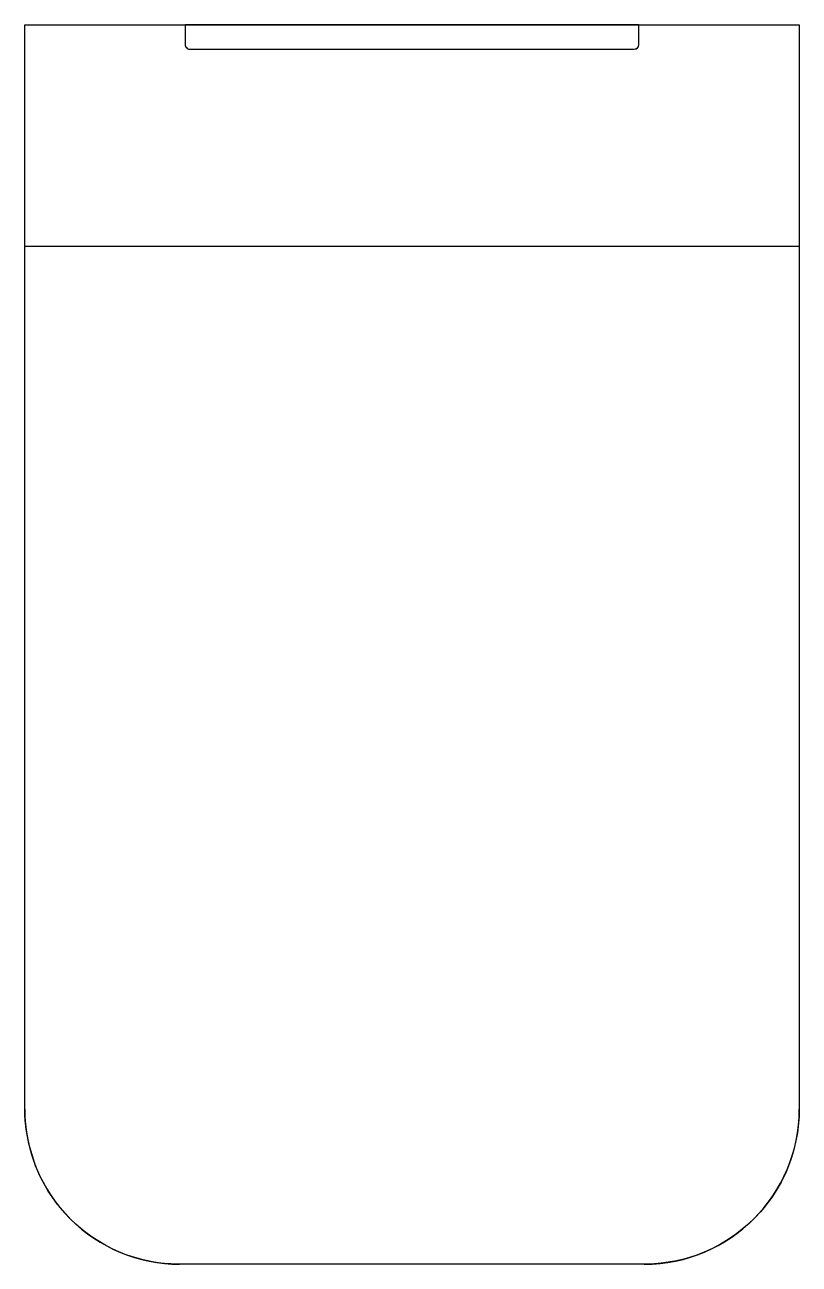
# Model space of a CAD drawing. Header units: inches. Extents: x 21741 to 22091, y 8832 to 9392.
import ezdxf

# ---------------------------------------------------------------- set-up
doc = ezdxf.new("R2010")
doc.units = ezdxf.units.IN
doc.header["$MEASUREMENT"] = 0
doc.layers.add('freecads.com', color=7, linetype='Continuous')

msp = doc.modelspace()

# ---------------------------------------------------------------- linework, layer by layer
at = {"layer": 'freecads.com'}
for p, q in [((21740.98, 9391.55), (22090.98, 9391.55)), ((21740.98, 8901.55), (21740.98, 9391.55)), ((21740.98, 8901.55), (21740.98, 9391.55)), ((21740.98, 9391.55), (22090.98, 9391.55)), ((21813.5, 9391.55), (21813.5, 9382.55)), ((22018.46, 9391.55), (21813.5, 9391.55)), ((21851.71, 9391.55), (21980.21, 9391.55)), ((22018.46, 9382.55), (22018.46, 9391.55)), ((22090.98, 9391.55), (22090.98, 8901.55)), ((22090.98, 9391.55), (22090.98, 8901.55)), ((21815.5, 9380.55), (22016.46, 9380.55)), ((21740.98, 9291.55), (22090.98, 9291.55)), ((21740.99, 8900.66), (21740.98, 8901.55)), ((21741.03, 8898.86), (21740.99, 8900.66)), ((21741.15, 8896.67), (21741.03, 8898.86)), ((22090.93, 8898.78), (22090.89, 8898.01)), ((22090.95, 8899.3), (22090.93, 8898.78)), ((22090.96, 8899.85), (22090.95, 8899.3)), ((22090.98, 8901.55), (22090.96, 8899.85)), ((21741.56, 8892.56), (21741.15, 8896.67)), ((22090.54, 8893.71), (22090.16, 8890.85)), ((22090.71, 8895.4), (22090.54, 8893.71)), ((22090.81, 8896.71), (22090.71, 8895.4)), ((22090.89, 8898.01), (22090.81, 8896.71)), ((21742.74, 8885.96), (21741.56, 8892.56)), ((22089.67, 8888.05), (22089.06, 8885.28)), ((22090.16, 8890.85), (22089.67, 8888.05)), ((21745.84, 8875.93), (21742.74, 8885.96)), ((22088.27, 8882.24), (22087.04, 8878.39)), ((22089.06, 8885.28), (22088.27, 8882.24)), ((22087.04, 8878.39), (22085.17, 8873.62)), ((21748.2, 8870.59), (21745.84, 8875.93)), ((21751.52, 8864.61), (21748.2, 8870.59)), ((22085.17, 8873.62), (22082.79, 8868.69)), ((22082.79, 8868.69), (22080.15, 8864.14)), ((21755.79, 8858.5), (21751.52, 8864.61)), ((22076.96, 8859.52), (22075.13, 8857.18)), ((22078.56, 8861.75), (22076.96, 8859.52)), ((22080.15, 8864.14), (22078.56, 8861.75)), ((21761.86, 8851.68), (21755.79, 8858.5)), ((22073.47, 8855.24), (22071.09, 8852.67)), ((22075.13, 8857.18), (22073.47, 8855.24)), ((21764.02, 8849.64), (21761.86, 8851.68)), ((21767.38, 8846.79), (21764.02, 8849.64)), ((22068.3, 8849.97), (22065.26, 8847.34)), ((22071.09, 8852.67), (22068.3, 8849.97)), ((21771.5, 8843.75), (21767.38, 8846.79)), ((21774.11, 8842.05), (21771.5, 8843.75)), ((22058.82, 8842.66), (22055.48, 8840.64)), ((22062.16, 8844.95), (22058.82, 8842.66)), ((22065.26, 8847.34), (22062.16, 8844.95)), ((21777.19, 8840.25), (21774.11, 8842.05)), ((21780.12, 8838.72), (21777.19, 8840.25)), ((21782.45, 8837.63), (21780.12, 8838.72)), ((21786.42, 8836), (21782.45, 8837.63)), ((22048.03, 8836.99), (22044.66, 8835.68)), ((22051.8, 8838.7), (22048.03, 8836.99)), ((22055.48, 8840.64), (22051.8, 8838.7)), ((21789.25, 8835.01), (21786.42, 8836)), ((21791.83, 8834.22), (21789.25, 8835.01)), ((21794.53, 8833.51), (21791.83, 8834.22)), ((21798.77, 8832.62), (21794.53, 8833.51)), ((21800.33, 8832.37), (21798.77, 8832.62)), ((21802.46, 8832.07), (21800.33, 8832.37)), ((21804.2, 8831.88), (21802.46, 8832.07)), ((21805.74, 8831.75), (21804.2, 8831.88)), ((21807.05, 8831.66), (21805.74, 8831.75)), ((21808.46, 8831.6), (21807.05, 8831.66)), ((21809.91, 8831.56), (21808.46, 8831.6)), ((21810.6, 8831.55), (21809.91, 8831.56)), ((21810.82, 8831.55), (21810.6, 8831.55)), ((21810.98, 8831.55), (21810.82, 8831.55)), ((22020.98, 8831.55), (21810.98, 8831.55)), ((22020.98, 8831.55), (21810.98, 8831.55)), ((22021.23, 8831.55), (22020.98, 8831.55)), ((22021.48, 8831.55), (22021.23, 8831.55)), ((22021.81, 8831.56), (22021.48, 8831.55)), ((22022.49, 8831.57), (22021.81, 8831.56)), ((22023.59, 8831.6), (22022.49, 8831.57)), ((22024.54, 8831.64), (22023.59, 8831.6)), ((22025.49, 8831.7), (22024.54, 8831.64)), ((22027.29, 8831.84), (22025.49, 8831.7)), ((22029.72, 8832.1), (22027.29, 8831.84)), ((22034.7, 8832.91), (22029.72, 8832.1)), ((22038.26, 8833.72), (22034.7, 8832.91)), ((22041.46, 8834.62), (22038.26, 8833.72)), ((22044.66, 8835.68), (22041.46, 8834.62))]:
    msp.add_line(p, q, dxfattribs=at)
at = {"layer": 'freecads.com', "extrusion": (0, 0, -1)}
for p, q in [((21813.5, 9391.55), (21813.5, 9382.4)), ((21851.71, 9391.55), (21813.5, 9391.55)), ((22018.46, 9391.55), (21980.21, 9391.55)), ((22018.46, 9382.55), (22018.46, 9391.55)), ((21813.5, 9382.4), (21813.59, 9381.95)), ((21813.59, 9381.95), (21813.75, 9381.58)), ((21813.75, 9381.58), (21814.01, 9381.22)), ((21814.01, 9381.22), (21814.39, 9380.89)), ((21814.39, 9380.89), (21814.65, 9380.74)), ((21814.65, 9380.74), (21815, 9380.61)), ((21815, 9380.61), (21815.29, 9380.56)), ((21815.29, 9380.56), (21815.5, 9380.55)), ((21815.5, 9380.55), (22016.46, 9380.55)), ((22016.46, 9380.55), (22016.98, 9380.62)), ((22016.98, 9380.62), (22017.43, 9380.8)), ((22017.43, 9380.8), (22017.88, 9381.14)), ((22017.88, 9381.14), (22018.13, 9381.45)), ((22018.13, 9381.45), (22018.35, 9381.89)), ((22018.35, 9381.89), (22018.46, 9382.55))]:
    msp.add_line(p, q, dxfattribs=at)
at = {"layer": 'freecads.com'}
for centre, radius, start, end in [((21815.5, 9382.55), 2, 180.0002, 270.0002), ((22016.46, 9382.55), 2, 270.0002, 0.0002), ((21810.98, 8901.55), 70, 179.9989, 269.9994), ((22020.98, 8901.55), 70, 270.0029, 359.9971)]:
    msp.add_arc(centre, radius, start, end, dxfattribs=at)

doc.saveas('drawing.dxf')
